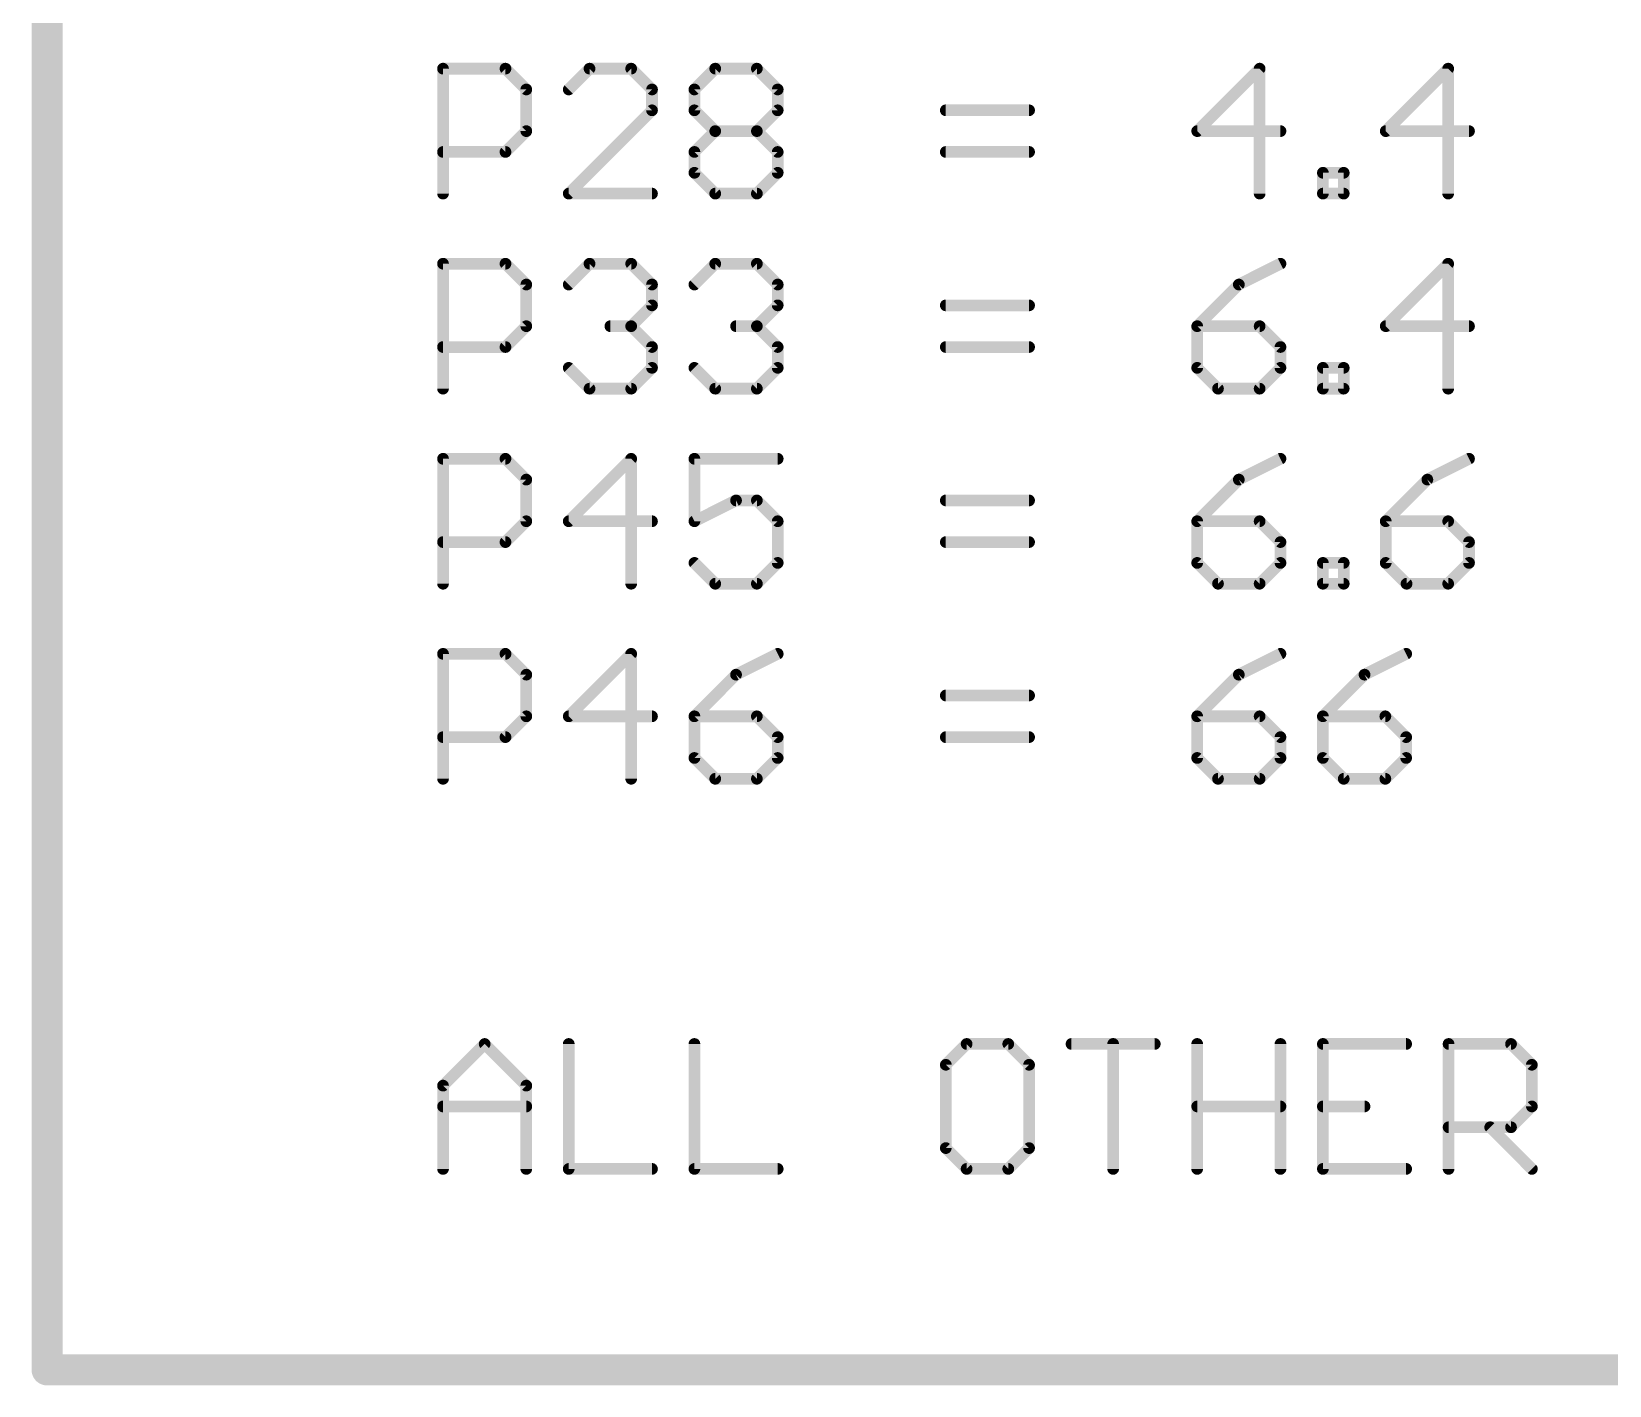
# Model space of a CAD drawing. Extents: x 0 to 387, y 0 to 260.
# Drawn here: x 294.44 to 314.99, y 190.3 to 207.93 of the extents above; entities that cross this region are included whole.
import ezdxf

# ---------------------------------------------------------------- set-up
doc = ezdxf.new("R2010")
doc.units = 0
doc.layers.add('91', color=94, linetype='CONTINUOUS')
doc.layers.add('94', color=14, linetype='CONTINUOUS')

msp = doc.modelspace()

# ---------------------------------------------------------------- linework, layer by layer
at = {"layer": '91', "const_width": 0.4064}
for points in [[(294.64, 190.5), (294.64, 238.76)], [(353.06, 190.5), (294.64, 190.5)]]:
    msp.add_lwpolyline(points, dxfattribs=at)
at = {"layer": '91', "const_width": 0.2032}
for points in [[(294.64, 190.6016, 1), (294.64, 190.3984)], [(294.5384, 190.5, 1), (294.7416, 190.5)]]:
    msp.add_lwpolyline(points, format="xyb", dxfattribs=at)
at = {"layer": '94', "const_width": 0.1524}
for points in [[(299.7962, 205.8162), (299.7962, 207.4432)], [(299.7962, 207.4432), (300.6097, 207.4432)], [(300.6097, 207.4432), (300.8809, 207.172)], [(301.7045, 207.4432), (301.4334, 207.172)], [(302.2468, 207.4432), (301.7045, 207.4432)], [(302.518, 207.172), (302.2468, 207.4432)], [(303.0705, 207.172), (303.3417, 207.4432)], [(303.3417, 207.4432), (303.884, 207.4432)], [(303.884, 207.4432), (304.1552, 207.172)], [(310.4326, 207.4432), (309.6191, 206.6297)], [(310.4326, 205.8162), (310.4326, 207.4432)], [(312.8884, 207.4432), (312.0749, 206.6297)], [(312.8884, 205.8162), (312.8884, 207.4432)], [(300.8809, 207.172), (300.8809, 206.6297)], [(302.518, 206.9009), (302.518, 207.172)], [(303.0705, 206.9009), (303.0705, 207.172)], [(304.1552, 207.172), (304.1552, 206.9009)], [(301.4334, 205.8162), (302.518, 206.9009)], [(303.3417, 206.6297), (303.0705, 206.9009)], [(304.1552, 206.9009), (303.884, 206.6297)], [(306.3448, 206.9009), (307.4295, 206.9009)], [(300.8809, 206.6297), (300.6097, 206.3585)], [(303.0705, 206.3585), (303.3417, 206.6297)], [(303.3417, 206.6297), (303.884, 206.6297)], [(303.884, 206.6297), (304.1552, 206.3585)], [(309.6191, 206.6297), (310.7038, 206.6297)], [(312.0749, 206.6297), (313.1595, 206.6297)], [(300.6097, 206.3585), (299.7962, 206.3585)], [(303.0705, 206.0874), (303.0705, 206.3585)], [(304.1552, 206.3585), (304.1552, 206.0874)], [(306.3448, 206.3585), (307.4295, 206.3585)], [(303.3417, 205.8162), (303.0705, 206.0874)], [(304.1552, 206.0874), (303.884, 205.8162)], [(311.2563, 205.8162), (311.2563, 206.0874)], [(311.2563, 206.0874), (311.5275, 206.0874)], [(311.5275, 206.0874), (311.5275, 205.8162)], [(302.518, 205.8162), (301.4334, 205.8162)], [(303.884, 205.8162), (303.3417, 205.8162)], [(311.5275, 205.8162), (311.2563, 205.8162)], [(299.7962, 203.2762), (299.7962, 204.9032)], [(299.7962, 204.9032), (300.6097, 204.9032)], [(300.6097, 204.9032), (300.8809, 204.632)], [(301.4334, 204.632), (301.7045, 204.9032)], [(301.7045, 204.9032), (302.2468, 204.9032)], [(302.2468, 204.9032), (302.518, 204.632)], [(303.0705, 204.632), (303.3417, 204.9032)], [(303.3417, 204.9032), (303.884, 204.9032)], [(303.884, 204.9032), (304.1552, 204.632)], [(310.7038, 204.9032), (310.1615, 204.632)], [(312.8884, 204.9032), (312.0749, 204.0897)], [(312.8884, 203.2762), (312.8884, 204.9032)], [(300.8809, 204.632), (300.8809, 204.0897)], [(302.518, 204.632), (302.518, 204.3609)], [(304.1552, 204.632), (304.1552, 204.3609)], [(310.1615, 204.632), (309.6191, 204.0897)], [(302.518, 204.3609), (302.2468, 204.0897)], [(304.1552, 204.3609), (303.884, 204.0897)], [(306.3448, 204.3609), (307.4295, 204.3609)], [(300.8809, 204.0897), (300.6097, 203.8185)], [(302.2468, 204.0897), (301.9757, 204.0897)], [(302.2468, 204.0897), (302.518, 203.8185)], [(303.884, 204.0897), (303.6128, 204.0897)], [(303.884, 204.0897), (304.1552, 203.8185)], [(309.6191, 204.0897), (309.6191, 203.5474)], [(310.4326, 204.0897), (309.6191, 204.0897)], [(310.7038, 203.8185), (310.4326, 204.0897)], [(312.0749, 204.0897), (313.1595, 204.0897)], [(300.6097, 203.8185), (299.7962, 203.8185)], [(302.518, 203.8185), (302.518, 203.5474)], [(304.1552, 203.8185), (304.1552, 203.5474)], [(306.3448, 203.8185), (307.4295, 203.8185)], [(310.7038, 203.5474), (310.7038, 203.8185)], [(301.7045, 203.2762), (301.4334, 203.5474)], [(302.518, 203.5474), (302.2468, 203.2762)], [(303.3417, 203.2762), (303.0705, 203.5474)], [(304.1552, 203.5474), (303.884, 203.2762)], [(309.6191, 203.5474), (309.8903, 203.2762)], [(310.4326, 203.2762), (310.7038, 203.5474)], [(311.2563, 203.2762), (311.2563, 203.5474)], [(311.2563, 203.5474), (311.5275, 203.5474)], [(311.5275, 203.5474), (311.5275, 203.2762)], [(302.2468, 203.2762), (301.7045, 203.2762)], [(303.884, 203.2762), (303.3417, 203.2762)], [(309.8903, 203.2762), (310.4326, 203.2762)], [(311.5275, 203.2762), (311.2563, 203.2762)], [(299.7962, 200.7362), (299.7962, 202.3632)], [(299.7962, 202.3632), (300.6097, 202.3632)], [(300.6097, 202.3632), (300.8809, 202.092)], [(302.2468, 202.3632), (301.4334, 201.5497)], [(302.2468, 200.7362), (302.2468, 202.3632)], [(304.1552, 202.3632), (303.0705, 202.3632)], [(303.0705, 202.3632), (303.0705, 201.5497)], [(310.7038, 202.3632), (310.1615, 202.092)], [(313.1595, 202.3632), (312.6172, 202.092)], [(300.8809, 202.092), (300.8809, 201.5497)], [(310.1615, 202.092), (309.6191, 201.5497)], [(312.6172, 202.092), (312.0749, 201.5497)], [(303.0705, 201.5497), (303.6128, 201.8209)], [(303.6128, 201.8209), (303.884, 201.8209)], [(303.884, 201.8209), (304.1552, 201.5497)], [(306.3448, 201.8209), (307.4295, 201.8209)], [(300.8809, 201.5497), (300.6097, 201.2785)], [(301.4334, 201.5497), (302.518, 201.5497)], [(304.1552, 201.5497), (304.1552, 201.0074)], [(309.6191, 201.5497), (309.6191, 201.0074)], [(310.4326, 201.5497), (309.6191, 201.5497)], [(310.7038, 201.2785), (310.4326, 201.5497)], [(312.0749, 201.5497), (312.0749, 201.0074)], [(312.8884, 201.5497), (312.0749, 201.5497)], [(313.1595, 201.2785), (312.8884, 201.5497)], [(300.6097, 201.2785), (299.7962, 201.2785)], [(306.3448, 201.2785), (307.4295, 201.2785)], [(310.7038, 201.0074), (310.7038, 201.2785)], [(313.1595, 201.0074), (313.1595, 201.2785)], [(303.3417, 200.7362), (303.0705, 201.0074)], [(304.1552, 201.0074), (303.884, 200.7362)], [(309.6191, 201.0074), (309.8903, 200.7362)], [(310.4326, 200.7362), (310.7038, 201.0074)], [(311.2563, 200.7362), (311.2563, 201.0074)], [(311.2563, 201.0074), (311.5275, 201.0074)], [(311.5275, 201.0074), (311.5275, 200.7362)], [(312.0749, 201.0074), (312.346, 200.7362)], [(312.8884, 200.7362), (313.1595, 201.0074)], [(303.884, 200.7362), (303.3417, 200.7362)], [(309.8903, 200.7362), (310.4326, 200.7362)], [(311.5275, 200.7362), (311.2563, 200.7362)], [(312.346, 200.7362), (312.8884, 200.7362)], [(299.7962, 198.1962), (299.7962, 199.8232)], [(299.7962, 199.8232), (300.6097, 199.8232)], [(300.6097, 199.8232), (300.8809, 199.552)], [(302.2468, 199.8232), (301.4334, 199.0097)], [(302.2468, 198.1962), (302.2468, 199.8232)], [(304.1552, 199.8232), (303.6128, 199.552)], [(310.7038, 199.8232), (310.1615, 199.552)], [(312.341, 199.8232), (311.7986, 199.552)], [(300.8809, 199.552), (300.8809, 199.0097)], [(303.6128, 199.552), (303.0705, 199.0097)], [(310.1615, 199.552), (309.6191, 199.0097)], [(311.7986, 199.552), (311.2563, 199.0097)], [(306.3448, 199.2809), (307.4295, 199.2809)], [(300.8809, 199.0097), (300.6097, 198.7385)], [(301.4334, 199.0097), (302.518, 199.0097)], [(303.0705, 199.0097), (303.0705, 198.4674)], [(303.884, 199.0097), (303.0705, 199.0097)], [(304.1552, 198.7385), (303.884, 199.0097)], [(309.6191, 199.0097), (309.6191, 198.4674)], [(310.4326, 199.0097), (309.6191, 199.0097)], [(310.7038, 198.7385), (310.4326, 199.0097)], [(311.2563, 199.0097), (311.2563, 198.4674)], [(312.0698, 199.0097), (311.2563, 199.0097)], [(312.341, 198.7385), (312.0698, 199.0097)], [(300.6097, 198.7385), (299.7962, 198.7385)], [(304.1552, 198.4674), (304.1552, 198.7385)], [(306.3448, 198.7385), (307.4295, 198.7385)], [(310.7038, 198.4674), (310.7038, 198.7385)], [(312.341, 198.4674), (312.341, 198.7385)], [(303.0705, 198.4674), (303.3417, 198.1962)], [(303.884, 198.1962), (304.1552, 198.4674)], [(309.6191, 198.4674), (309.8903, 198.1962)], [(310.4326, 198.1962), (310.7038, 198.4674)], [(311.2563, 198.4674), (311.5275, 198.1962)], [(312.0698, 198.1962), (312.341, 198.4674)], [(303.3417, 198.1962), (303.884, 198.1962)], [(309.8903, 198.1962), (310.4326, 198.1962)], [(311.5275, 198.1962), (312.0698, 198.1962)], [(299.7962, 194.2009), (300.3385, 194.7432)], [(300.3385, 194.7432), (300.8809, 194.2009)], [(301.4334, 194.7432), (301.4334, 193.1162)], [(303.0705, 194.7432), (303.0705, 193.1162)], [(306.616, 194.7432), (306.3448, 194.472)], [(307.1583, 194.7432), (306.616, 194.7432)], [(307.4295, 194.472), (307.1583, 194.7432)], [(307.982, 194.7432), (309.0666, 194.7432)], [(308.5243, 193.1162), (308.5243, 194.7432)], [(309.6191, 193.1162), (309.6191, 194.7432)], [(310.7038, 194.7432), (310.7038, 193.1162)], [(312.341, 194.7432), (311.2563, 194.7432)], [(311.2563, 194.7432), (311.2563, 193.1162)], [(312.8935, 193.1162), (312.8935, 194.7432)], [(312.8935, 194.7432), (313.7069, 194.7432)], [(313.7069, 194.7432), (313.9781, 194.472)], [(306.3448, 194.472), (306.3448, 193.3874)], [(307.4295, 193.3874), (307.4295, 194.472)], [(313.9781, 194.472), (313.9781, 193.9297)], [(299.7962, 193.1162), (299.7962, 194.2009)], [(300.8809, 194.2009), (300.8809, 193.1162)], [(299.7962, 193.9297), (300.8809, 193.9297)], [(309.6191, 193.9297), (310.7038, 193.9297)], [(311.2563, 193.9297), (311.7986, 193.9297)], [(313.9781, 193.9297), (313.7069, 193.6585)], [(313.7069, 193.6585), (312.8935, 193.6585)], [(313.4358, 193.6585), (313.9781, 193.1162)], [(306.3448, 193.3874), (306.616, 193.1162)], [(307.1583, 193.1162), (307.4295, 193.3874)], [(301.4334, 193.1162), (302.518, 193.1162)], [(303.0705, 193.1162), (304.1552, 193.1162)], [(306.616, 193.1162), (307.1583, 193.1162)], [(311.2563, 193.1162), (312.341, 193.1162)]]:
    msp.add_lwpolyline(points, dxfattribs=at)
at = {"layer": '94', "const_width": 0.0762}
for points in [[(299.8343, 207.4432, 1), (299.7581, 207.4432)], [(299.7962, 207.4813, 1), (299.7962, 207.4051)], [(300.6366, 207.4701, 1), (300.5828, 207.4162)], [(300.6097, 207.4051, 1), (300.6097, 207.4813)], [(301.7045, 207.4813, 1), (301.7045, 207.4051)], [(301.7315, 207.4162, 1), (301.6776, 207.4701)], [(302.2738, 207.4701, 1), (302.2199, 207.4162)], [(302.2468, 207.4051, 1), (302.2468, 207.4813)], [(303.3417, 207.4813, 1), (303.3417, 207.4051)], [(303.3686, 207.4162, 1), (303.3147, 207.4701)], [(303.9109, 207.4701, 1), (303.8571, 207.4162)], [(303.884, 207.4051, 1), (303.884, 207.4813)], [(310.4707, 207.4432, 1), (310.3945, 207.4432)], [(310.4596, 207.4162, 1), (310.4057, 207.4701)], [(312.9265, 207.4432, 1), (312.8503, 207.4432)], [(312.9153, 207.4162, 1), (312.8614, 207.4701)], [(300.919, 207.172, 1), (300.8428, 207.172)], [(300.8539, 207.1451, 1), (300.9078, 207.199)], [(301.4064, 207.199, 1), (301.4603, 207.1451)], [(302.5561, 207.172, 1), (302.4799, 207.172)], [(302.4911, 207.1451, 1), (302.545, 207.199)], [(303.1086, 207.172, 1), (303.0324, 207.172)], [(303.0436, 207.199, 1), (303.0975, 207.1451)], [(304.1933, 207.172, 1), (304.1171, 207.172)], [(304.1282, 207.1451, 1), (304.1821, 207.199)], [(302.545, 206.8739, 1), (302.4911, 206.9278)], [(303.0975, 206.9278, 1), (303.0436, 206.8739)], [(304.1821, 206.8739, 1), (304.1282, 206.9278)], [(306.3448, 206.939, 1), (306.3448, 206.8628)], [(307.4295, 206.8628, 1), (307.4295, 206.939)], [(302.4799, 206.9009, 1), (302.5561, 206.9009)], [(303.0324, 206.9009, 1), (303.1086, 206.9009)], [(304.1171, 206.9009, 1), (304.1933, 206.9009)], [(300.8428, 206.6297, 1), (300.919, 206.6297)], [(300.9078, 206.6028, 1), (300.8539, 206.6566)], [(303.3417, 206.6678, 1), (303.3417, 206.5916)], [(303.3686, 206.6028, 1), (303.3147, 206.6566)], [(303.3147, 206.6028, 1), (303.3686, 206.6566)], [(303.9109, 206.6566, 1), (303.8571, 206.6028)], [(303.8571, 206.6566, 1), (303.9109, 206.6028)], [(303.884, 206.5916, 1), (303.884, 206.6678)], [(309.6191, 206.6678, 1), (309.6191, 206.5916)], [(309.5922, 206.6566, 1), (309.6461, 206.6028)], [(310.7038, 206.5916, 1), (310.7038, 206.6678)], [(312.0749, 206.6678, 1), (312.0749, 206.5916)], [(312.0479, 206.6566, 1), (312.1018, 206.6028)], [(313.1595, 206.5916, 1), (313.1595, 206.6678)], [(299.7962, 206.3966, 1), (299.7962, 206.3204)], [(300.5828, 206.3855, 1), (300.6366, 206.3316)], [(300.6097, 206.3204, 1), (300.6097, 206.3966)], [(303.1086, 206.3585, 1), (303.0324, 206.3585)], [(303.0436, 206.3855, 1), (303.0975, 206.3316)], [(304.1933, 206.3585, 1), (304.1171, 206.3585)], [(304.1282, 206.3316, 1), (304.1821, 206.3855)], [(306.3448, 206.3966, 1), (306.3448, 206.3204)], [(307.4295, 206.3204, 1), (307.4295, 206.3966)], [(303.0975, 206.1143, 1), (303.0436, 206.0604)], [(304.1821, 206.0604, 1), (304.1282, 206.1143)], [(311.2944, 206.0874, 1), (311.2182, 206.0874)], [(311.2563, 206.1255, 1), (311.2563, 206.0493)], [(311.5656, 206.0874, 1), (311.4894, 206.0874)], [(311.5275, 206.0493, 1), (311.5275, 206.1255)], [(303.0324, 206.0874, 1), (303.1086, 206.0874)], [(304.1171, 206.0874, 1), (304.1933, 206.0874)], [(299.7581, 205.8162, 1), (299.8343, 205.8162)], [(301.4334, 205.8543, 1), (301.4334, 205.7781)], [(301.4064, 205.8431, 1), (301.4603, 205.7893)], [(302.518, 205.7781, 1), (302.518, 205.8543)], [(303.3417, 205.8543, 1), (303.3417, 205.7781)], [(303.3147, 205.7893, 1), (303.3686, 205.8431)], [(303.8571, 205.8431, 1), (303.9109, 205.7893)], [(303.884, 205.7781, 1), (303.884, 205.8543)], [(310.3945, 205.8162, 1), (310.4707, 205.8162)], [(311.2563, 205.8543, 1), (311.2563, 205.7781)], [(311.2182, 205.8162, 1), (311.2944, 205.8162)], [(311.4894, 205.8162, 1), (311.5656, 205.8162)], [(311.5275, 205.7781, 1), (311.5275, 205.8543)], [(312.8503, 205.8162, 1), (312.9265, 205.8162)], [(299.8343, 204.9032, 1), (299.7581, 204.9032)], [(299.7962, 204.9413, 1), (299.7962, 204.8651)], [(300.6366, 204.9301, 1), (300.5828, 204.8762)], [(300.6097, 204.8651, 1), (300.6097, 204.9413)], [(301.7045, 204.9413, 1), (301.7045, 204.8651)], [(301.7315, 204.8762, 1), (301.6776, 204.9301)], [(302.2738, 204.9301, 1), (302.2199, 204.8762)], [(302.2468, 204.8651, 1), (302.2468, 204.9413)], [(303.3417, 204.9413, 1), (303.3417, 204.8651)], [(303.3686, 204.8762, 1), (303.3147, 204.9301)], [(303.9109, 204.9301, 1), (303.8571, 204.8762)], [(303.884, 204.8651, 1), (303.884, 204.9413)], [(310.7208, 204.8691, 1), (310.6868, 204.9373)], [(312.9265, 204.9032, 1), (312.8503, 204.9032)], [(312.9153, 204.8762, 1), (312.8614, 204.9301)], [(300.919, 204.632, 1), (300.8428, 204.632)], [(300.8539, 204.6051, 1), (300.9078, 204.659)], [(301.4064, 204.659, 1), (301.4603, 204.6051)], [(302.5561, 204.632, 1), (302.4799, 204.632)], [(302.4911, 204.6051, 1), (302.545, 204.659)], [(303.0436, 204.659, 1), (303.0975, 204.6051)], [(304.1933, 204.632, 1), (304.1171, 204.632)], [(304.1282, 204.6051, 1), (304.1821, 204.659)], [(310.1444, 204.6661, 1), (310.1785, 204.5979)], [(310.1884, 204.6051, 1), (310.1345, 204.659)], [(302.4799, 204.3609, 1), (302.5561, 204.3609)], [(302.545, 204.3339, 1), (302.4911, 204.3878)], [(304.1171, 204.3609, 1), (304.1933, 204.3609)], [(304.1821, 204.3339, 1), (304.1282, 204.3878)], [(306.3448, 204.399, 1), (306.3448, 204.3228)], [(307.4295, 204.3228, 1), (307.4295, 204.399)], [(300.8428, 204.0897, 1), (300.919, 204.0897)], [(300.9078, 204.0628, 1), (300.8539, 204.1166)], [(301.9757, 204.1278, 1), (301.9757, 204.0516)], [(302.2738, 204.1166, 1), (302.2199, 204.0628)], [(302.2199, 204.1166, 1), (302.2738, 204.0628)], [(302.2468, 204.0516, 1), (302.2468, 204.1278)], [(303.6128, 204.1278, 1), (303.6128, 204.0516)], [(303.9109, 204.1166, 1), (303.8571, 204.0628)], [(303.8571, 204.1166, 1), (303.9109, 204.0628)], [(303.884, 204.0516, 1), (303.884, 204.1278)], [(309.6572, 204.0897, 1), (309.581, 204.0897)], [(309.6191, 204.1278, 1), (309.6191, 204.0516)], [(309.5922, 204.1166, 1), (309.6461, 204.0628)], [(310.4596, 204.1166, 1), (310.4057, 204.0628)], [(310.4326, 204.0516, 1), (310.4326, 204.1278)], [(312.0749, 204.1278, 1), (312.0749, 204.0516)], [(312.0479, 204.1166, 1), (312.1018, 204.0628)], [(313.1595, 204.0516, 1), (313.1595, 204.1278)], [(299.7962, 203.8566, 1), (299.7962, 203.7804)], [(300.5828, 203.8455, 1), (300.6366, 203.7916)], [(300.6097, 203.7804, 1), (300.6097, 203.8566)], [(302.5561, 203.8185, 1), (302.4799, 203.8185)], [(302.4911, 203.7916, 1), (302.545, 203.8455)], [(304.1933, 203.8185, 1), (304.1171, 203.8185)], [(304.1282, 203.7916, 1), (304.1821, 203.8455)], [(306.3448, 203.8566, 1), (306.3448, 203.7804)], [(307.4295, 203.7804, 1), (307.4295, 203.8566)], [(310.7419, 203.8185, 1), (310.6657, 203.8185)], [(310.6769, 203.7916, 1), (310.7307, 203.8455)], [(301.4603, 203.5743, 1), (301.4064, 203.5204)], [(302.4799, 203.5474, 1), (302.5561, 203.5474)], [(302.545, 203.5204, 1), (302.4911, 203.5743)], [(303.0975, 203.5743, 1), (303.0436, 203.5204)], [(304.1171, 203.5474, 1), (304.1933, 203.5474)], [(304.1821, 203.5204, 1), (304.1282, 203.5743)], [(309.6461, 203.5743, 1), (309.5922, 203.5204)], [(309.581, 203.5474, 1), (309.6572, 203.5474)], [(310.6657, 203.5474, 1), (310.7419, 203.5474)], [(310.7307, 203.5204, 1), (310.6769, 203.5743)], [(311.2944, 203.5474, 1), (311.2182, 203.5474)], [(311.2563, 203.5855, 1), (311.2563, 203.5093)], [(311.5656, 203.5474, 1), (311.4894, 203.5474)], [(311.5275, 203.5093, 1), (311.5275, 203.5855)], [(299.7581, 203.2762, 1), (299.8343, 203.2762)], [(301.7045, 203.3143, 1), (301.7045, 203.2381)], [(301.6776, 203.2493, 1), (301.7315, 203.3031)], [(302.2199, 203.3031, 1), (302.2738, 203.2493)], [(302.2468, 203.2381, 1), (302.2468, 203.3143)], [(303.3417, 203.3143, 1), (303.3417, 203.2381)], [(303.3147, 203.2493, 1), (303.3686, 203.3031)], [(303.8571, 203.3031, 1), (303.9109, 203.2493)], [(303.884, 203.2381, 1), (303.884, 203.3143)], [(309.8903, 203.3143, 1), (309.8903, 203.2381)], [(309.8634, 203.2493, 1), (309.9172, 203.3031)], [(310.4057, 203.3031, 1), (310.4596, 203.2493)], [(310.4326, 203.2381, 1), (310.4326, 203.3143)], [(311.2563, 203.3143, 1), (311.2563, 203.2381)], [(311.2182, 203.2762, 1), (311.2944, 203.2762)], [(311.4894, 203.2762, 1), (311.5656, 203.2762)], [(311.5275, 203.2381, 1), (311.5275, 203.3143)], [(312.8503, 203.2762, 1), (312.9265, 203.2762)], [(299.8343, 202.3632, 1), (299.7581, 202.3632)], [(299.7962, 202.4013, 1), (299.7962, 202.3251)], [(300.6366, 202.3901, 1), (300.5828, 202.3362)], [(300.6097, 202.3251, 1), (300.6097, 202.4013)], [(302.2849, 202.3632, 1), (302.2088, 202.3632)], [(302.2738, 202.3362, 1), (302.2199, 202.3901)], [(303.0705, 202.4013, 1), (303.0705, 202.3251)], [(303.1086, 202.3632, 1), (303.0324, 202.3632)], [(304.1552, 202.3251, 1), (304.1552, 202.4013)], [(310.7208, 202.3291, 1), (310.6868, 202.3973)], [(313.1766, 202.3291, 1), (313.1425, 202.3973)], [(300.919, 202.092, 1), (300.8428, 202.092)], [(300.8539, 202.0651, 1), (300.9078, 202.119)], [(310.1444, 202.1261, 1), (310.1785, 202.0579)], [(310.1884, 202.0651, 1), (310.1345, 202.119)], [(312.6002, 202.1261, 1), (312.6342, 202.0579)], [(312.6441, 202.0651, 1), (312.5903, 202.119)], [(303.6128, 201.859, 1), (303.6128, 201.7828)], [(303.6299, 201.7868, 1), (303.5958, 201.8549)], [(303.9109, 201.8478, 1), (303.8571, 201.7939)], [(303.884, 201.7828, 1), (303.884, 201.859)], [(306.3448, 201.859, 1), (306.3448, 201.7828)], [(307.4295, 201.7828, 1), (307.4295, 201.859)], [(300.9078, 201.5228, 1), (300.8539, 201.5766)], [(301.4334, 201.5878, 1), (301.4334, 201.5116)], [(301.4064, 201.5766, 1), (301.4603, 201.5228)], [(302.518, 201.5116, 1), (302.518, 201.5878)], [(303.0535, 201.5838, 1), (303.0876, 201.5156)], [(304.1933, 201.5497, 1), (304.1171, 201.5497)], [(304.1282, 201.5228, 1), (304.1821, 201.5766)], [(309.6572, 201.5497, 1), (309.581, 201.5497)], [(309.6191, 201.5878, 1), (309.6191, 201.5116)], [(309.5922, 201.5766, 1), (309.6461, 201.5228)], [(310.4596, 201.5766, 1), (310.4057, 201.5228)], [(310.4326, 201.5116, 1), (310.4326, 201.5878)], [(312.113, 201.5497, 1), (312.0368, 201.5497)], [(312.0749, 201.5878, 1), (312.0749, 201.5116)], [(312.0479, 201.5766, 1), (312.1018, 201.5228)], [(312.9153, 201.5766, 1), (312.8614, 201.5228)], [(312.8884, 201.5116, 1), (312.8884, 201.5878)], [(300.8428, 201.5497, 1), (300.919, 201.5497)], [(303.0324, 201.5497, 1), (303.1086, 201.5497)], [(299.7962, 201.3166, 1), (299.7962, 201.2404)], [(300.5828, 201.3055, 1), (300.6366, 201.2516)], [(300.6097, 201.2404, 1), (300.6097, 201.3166)], [(306.3448, 201.3166, 1), (306.3448, 201.2404)], [(307.4295, 201.2404, 1), (307.4295, 201.3166)], [(310.7419, 201.2785, 1), (310.6657, 201.2785)], [(310.6769, 201.2516, 1), (310.7307, 201.3055)], [(313.1976, 201.2785, 1), (313.1214, 201.2785)], [(313.1326, 201.2516, 1), (313.1865, 201.3055)], [(303.0975, 201.0343, 1), (303.0436, 200.9804)], [(304.1171, 201.0074, 1), (304.1933, 201.0074)], [(304.1821, 200.9804, 1), (304.1282, 201.0343)], [(309.6461, 201.0343, 1), (309.5922, 200.9804)], [(309.581, 201.0074, 1), (309.6572, 201.0074)], [(310.6657, 201.0074, 1), (310.7419, 201.0074)], [(310.7307, 200.9804, 1), (310.6769, 201.0343)], [(311.2944, 201.0074, 1), (311.2182, 201.0074)], [(311.2563, 201.0455, 1), (311.2563, 200.9693)], [(311.5656, 201.0074, 1), (311.4894, 201.0074)], [(311.5275, 200.9693, 1), (311.5275, 201.0455)], [(312.1018, 201.0343, 1), (312.0479, 200.9804)], [(312.0368, 201.0074, 1), (312.113, 201.0074)], [(313.1214, 201.0074, 1), (313.1976, 201.0074)], [(313.1865, 200.9804, 1), (313.1326, 201.0343)], [(303.3417, 200.7743, 1), (303.3417, 200.6981)], [(303.3147, 200.7093, 1), (303.3686, 200.7631)], [(303.8571, 200.7631, 1), (303.9109, 200.7093)], [(303.884, 200.6981, 1), (303.884, 200.7743)], [(309.8903, 200.7743, 1), (309.8903, 200.6981)], [(309.8634, 200.7093, 1), (309.9172, 200.7631)], [(310.4057, 200.7631, 1), (310.4596, 200.7093)], [(310.4326, 200.6981, 1), (310.4326, 200.7743)], [(311.2563, 200.7743, 1), (311.2563, 200.6981)], [(311.5275, 200.6981, 1), (311.5275, 200.7743)], [(312.346, 200.7743, 1), (312.346, 200.6981)], [(312.3191, 200.7093, 1), (312.373, 200.7631)], [(312.8614, 200.7631, 1), (312.9153, 200.7093)], [(312.8884, 200.6981, 1), (312.8884, 200.7743)], [(299.7581, 200.7362, 1), (299.8343, 200.7362)], [(302.2088, 200.7362, 1), (302.2849, 200.7362)], [(311.2182, 200.7362, 1), (311.2944, 200.7362)], [(311.4894, 200.7362, 1), (311.5656, 200.7362)], [(299.8343, 199.8232, 1), (299.7581, 199.8232)], [(299.7962, 199.8613, 1), (299.7962, 199.7851)], [(300.6366, 199.8501, 1), (300.5828, 199.7962)], [(300.6097, 199.7851, 1), (300.6097, 199.8613)], [(302.2849, 199.8232, 1), (302.2088, 199.8232)], [(302.2738, 199.7962, 1), (302.2199, 199.8501)], [(304.1722, 199.7891, 1), (304.1381, 199.8573)], [(310.7208, 199.7891, 1), (310.6868, 199.8573)], [(312.358, 199.7891, 1), (312.3239, 199.8573)], [(300.919, 199.552, 1), (300.8428, 199.552)], [(300.8539, 199.5251, 1), (300.9078, 199.579)], [(303.5958, 199.5861, 1), (303.6299, 199.5179)], [(303.6398, 199.5251, 1), (303.5859, 199.579)], [(310.1444, 199.5861, 1), (310.1785, 199.5179)], [(310.1884, 199.5251, 1), (310.1345, 199.579)], [(311.7816, 199.5861, 1), (311.8157, 199.5179)], [(311.8256, 199.5251, 1), (311.7717, 199.579)], [(306.3448, 199.319, 1), (306.3448, 199.2428)], [(307.4295, 199.2428, 1), (307.4295, 199.319)], [(300.8428, 199.0097, 1), (300.919, 199.0097)], [(300.9078, 198.9828, 1), (300.8539, 199.0366)], [(301.4334, 199.0478, 1), (301.4334, 198.9716)], [(301.4064, 199.0366, 1), (301.4603, 198.9828)], [(302.518, 198.9716, 1), (302.518, 199.0478)], [(303.1086, 199.0097, 1), (303.0324, 199.0097)], [(303.0705, 199.0478, 1), (303.0705, 198.9716)], [(303.0436, 199.0366, 1), (303.0975, 198.9828)], [(303.9109, 199.0366, 1), (303.8571, 198.9828)], [(303.884, 198.9716, 1), (303.884, 199.0478)], [(309.6572, 199.0097, 1), (309.581, 199.0097)], [(309.6191, 199.0478, 1), (309.6191, 198.9716)], [(309.5922, 199.0366, 1), (309.6461, 198.9828)], [(310.4596, 199.0366, 1), (310.4057, 198.9828)], [(310.4326, 198.9716, 1), (310.4326, 199.0478)], [(311.2944, 199.0097, 1), (311.2182, 199.0097)], [(311.2563, 199.0478, 1), (311.2563, 198.9716)], [(311.2294, 199.0366, 1), (311.2832, 198.9828)], [(312.0967, 199.0366, 1), (312.0428, 198.9828)], [(312.0698, 198.9716, 1), (312.0698, 199.0478)], [(299.7962, 198.7766, 1), (299.7962, 198.7004)], [(300.5828, 198.7655, 1), (300.6366, 198.7116)], [(300.6097, 198.7004, 1), (300.6097, 198.7766)], [(304.1933, 198.7385, 1), (304.1171, 198.7385)], [(304.1282, 198.7116, 1), (304.1821, 198.7655)], [(306.3448, 198.7766, 1), (306.3448, 198.7004)], [(307.4295, 198.7004, 1), (307.4295, 198.7766)], [(310.7419, 198.7385, 1), (310.6657, 198.7385)], [(310.6769, 198.7116, 1), (310.7307, 198.7655)], [(312.3791, 198.7385, 1), (312.3029, 198.7385)], [(312.314, 198.7116, 1), (312.3679, 198.7655)], [(303.0975, 198.4943, 1), (303.0436, 198.4404)], [(304.1821, 198.4404, 1), (304.1282, 198.4943)], [(309.6461, 198.4943, 1), (309.5922, 198.4404)], [(310.7307, 198.4404, 1), (310.6769, 198.4943)], [(311.2832, 198.4943, 1), (311.2294, 198.4404)], [(312.3679, 198.4404, 1), (312.314, 198.4943)], [(303.0324, 198.4674, 1), (303.1086, 198.4674)], [(304.1171, 198.4674, 1), (304.1933, 198.4674)], [(309.581, 198.4674, 1), (309.6572, 198.4674)], [(310.6657, 198.4674, 1), (310.7419, 198.4674)], [(311.2182, 198.4674, 1), (311.2944, 198.4674)], [(312.3029, 198.4674, 1), (312.3791, 198.4674)], [(299.7581, 198.1962, 1), (299.8343, 198.1962)], [(302.2088, 198.1962, 1), (302.2849, 198.1962)], [(303.3417, 198.2343, 1), (303.3417, 198.1581)], [(303.3147, 198.1693, 1), (303.3686, 198.2231)], [(303.8571, 198.2231, 1), (303.9109, 198.1693)], [(303.884, 198.1581, 1), (303.884, 198.2343)], [(309.8903, 198.2343, 1), (309.8903, 198.1581)], [(309.8634, 198.1693, 1), (309.9172, 198.2231)], [(310.4057, 198.2231, 1), (310.4596, 198.1693)], [(310.4326, 198.1581, 1), (310.4326, 198.2343)], [(311.5275, 198.2343, 1), (311.5275, 198.1581)], [(311.5005, 198.1693, 1), (311.5544, 198.2231)], [(312.0428, 198.2231, 1), (312.0967, 198.1693)], [(312.0698, 198.1581, 1), (312.0698, 198.2343)], [(300.3655, 194.7701, 1), (300.3116, 194.7162)], [(300.3655, 194.7162, 1), (300.3116, 194.7701)], [(301.4715, 194.7432, 1), (301.3953, 194.7432)], [(303.1086, 194.7432, 1), (303.0324, 194.7432)], [(306.616, 194.7813, 1), (306.616, 194.7051)], [(306.6429, 194.7162, 1), (306.589, 194.7701)], [(307.1853, 194.7701, 1), (307.1314, 194.7162)], [(307.1583, 194.7051, 1), (307.1583, 194.7813)], [(307.982, 194.7813, 1), (307.982, 194.7051)], [(308.5624, 194.7432, 1), (308.4862, 194.7432)], [(309.0666, 194.7051, 1), (309.0666, 194.7813)], [(309.6572, 194.7432, 1), (309.581, 194.7432)], [(310.7419, 194.7432, 1), (310.6657, 194.7432)], [(311.2563, 194.7813, 1), (311.2563, 194.7051)], [(311.2944, 194.7432, 1), (311.2182, 194.7432)], [(312.341, 194.7051, 1), (312.341, 194.7813)], [(312.9316, 194.7432, 1), (312.8554, 194.7432)], [(312.8935, 194.7813, 1), (312.8935, 194.7051)], [(313.7339, 194.7701, 1), (313.68, 194.7162)], [(313.7069, 194.7051, 1), (313.7069, 194.7813)], [(306.3829, 194.472, 1), (306.3067, 194.472)], [(306.3179, 194.499, 1), (306.3718, 194.4451)], [(307.4676, 194.472, 1), (307.3914, 194.472)], [(307.4025, 194.4451, 1), (307.4564, 194.499)], [(314.0162, 194.472, 1), (313.94, 194.472)], [(313.9512, 194.4451, 1), (314.005, 194.499)], [(299.8343, 194.2009, 1), (299.7581, 194.2009)], [(299.7693, 194.2278, 1), (299.8231, 194.1739)], [(300.919, 194.2009, 1), (300.8428, 194.2009)], [(300.8539, 194.1739, 1), (300.9078, 194.2278)], [(299.7962, 193.9678, 1), (299.7962, 193.8916)], [(300.8809, 193.8916, 1), (300.8809, 193.9678)], [(309.6191, 193.9678, 1), (309.6191, 193.8916)], [(310.7038, 193.8916, 1), (310.7038, 193.9678)], [(311.2563, 193.9678, 1), (311.2563, 193.8916)], [(311.7986, 193.8916, 1), (311.7986, 193.9678)], [(313.94, 193.9297, 1), (314.0162, 193.9297)], [(314.0051, 193.9028, 1), (313.9512, 193.9566)], [(312.8935, 193.6966, 1), (312.8935, 193.6204)], [(313.4627, 193.6855, 1), (313.4088, 193.6316)], [(313.68, 193.6855, 1), (313.7339, 193.6316)], [(313.7069, 193.6204, 1), (313.7069, 193.6966)], [(306.3718, 193.4143, 1), (306.3179, 193.3604)], [(306.3067, 193.3874, 1), (306.3829, 193.3874)], [(307.3914, 193.3874, 1), (307.4676, 193.3874)], [(307.4564, 193.3604, 1), (307.4025, 193.4143)], [(301.4334, 193.1543, 1), (301.4334, 193.0781)], [(302.518, 193.0781, 1), (302.518, 193.1543)], [(303.0705, 193.1543, 1), (303.0705, 193.0781)], [(304.1552, 193.0781, 1), (304.1552, 193.1543)], [(306.616, 193.1543, 1), (306.616, 193.0781)], [(307.1583, 193.0781, 1), (307.1583, 193.1543)], [(311.2563, 193.1543, 1), (311.2563, 193.0781)], [(312.341, 193.0781, 1), (312.341, 193.1543)], [(299.7581, 193.1162, 1), (299.8343, 193.1162)], [(300.8428, 193.1162, 1), (300.919, 193.1162)], [(301.3953, 193.1162, 1), (301.4715, 193.1162)], [(303.0324, 193.1162, 1), (303.1086, 193.1162)], [(306.589, 193.0893, 1), (306.6429, 193.1431)], [(307.1314, 193.1431, 1), (307.1853, 193.0893)], [(308.4862, 193.1162, 1), (308.5624, 193.1162)], [(309.581, 193.1162, 1), (309.6572, 193.1162)], [(310.6657, 193.1162, 1), (310.7419, 193.1162)], [(311.2182, 193.1162, 1), (311.2944, 193.1162)], [(312.8554, 193.1162, 1), (312.9316, 193.1162)], [(313.9512, 193.0893, 1), (314.0051, 193.1431)]]:
    msp.add_lwpolyline(points, format="xyb", dxfattribs=at)

doc.saveas('drawing.dxf')
